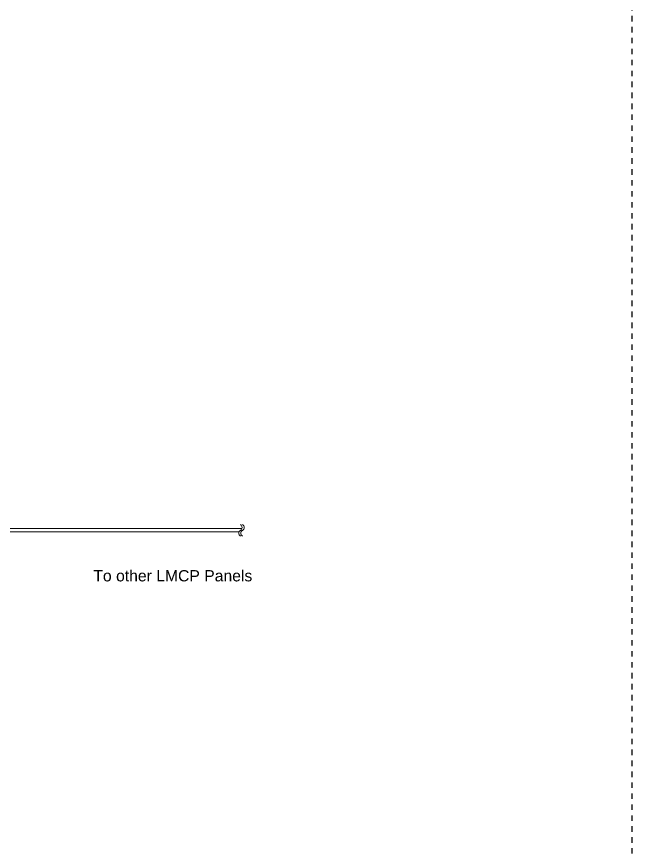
# Model space of a CAD drawing. Header units: inches. Extents: x -60 to 2005, y -577 to 104.
# Drawn here: x 610.29 to 638.39, y -394.86 to -356.79 of the extents above; entities that cross this region are included whole.
import ezdxf

# ---------------------------------------------------------------- set-up
doc = ezdxf.new("R2010")
doc.units = ezdxf.units.IN
doc.header["$MEASUREMENT"] = 0
doc.linetypes.add('Demo', pattern=[0.5, 0.25, -0.25])
doc.layers.get('0').update_dxf_attribs({"lineweight": 5})
doc.layers.add('PS Borders', color=40, linetype='Demo', lineweight=5, plot=False)
doc.layers.add('WS_DETAIL', color=7, linetype='Continuous', lineweight=5)
doc.layers.add('WS_LowVoltage', color=6, linetype='Continuous', lineweight=5)
doc.styles.add('ARIAL', font='arial.ttf')

# ---------------------------------------------------------------- blocks, each defined once
blk = doc.blocks.new('G_ENDLINE')
blk.add_lwpolyline([(0.087, 0, -0.57735), (0, 0, 0.57735), (-0.087, 0, 0.57735)], format="xyb")

msp = doc.modelspace()

# ---------------------------------------------------------------- linework, layer by layer
at = {"layer": 'PS Borders', "lineweight": -3}
msp.add_lwpolyline([(502.816, -415.508), (638.386, -415.508), (638.386, -312.5), (502.816, -312.5)], close=True, dxfattribs=at)
at = {"layer": 'WS_LowVoltage'}
for p, q in [((620.564, -380.169), (596.307, -380.169)), ((620.433, -380.321), (599.51, -380.321))]:
    msp.add_line(p, q, dxfattribs=at)

# ---------------------------------------------------------------- block references
at = {"layer": 'WS_DETAIL', "xscale": 3.011391076596517, "yscale": 3.011391076596517, "zscale": 3.011391076596517, "rotation": 270}
for p in [(620.498, -380.247), (620.594, -380.247)]:
    msp.add_blockref('G_ENDLINE', p, dxfattribs=at)

# ---------------------------------------------------------------- texts
at = {"linetype": 'Continuous', "insert": (617.414, -382.323), "char_height": 0.51341, "width": 13.13281, "attachment_point": 5, "style": 'ARIAL'}
msp.add_mtext('To other LMCP Panels', dxfattribs=at)

doc.saveas('drawing.dxf')
